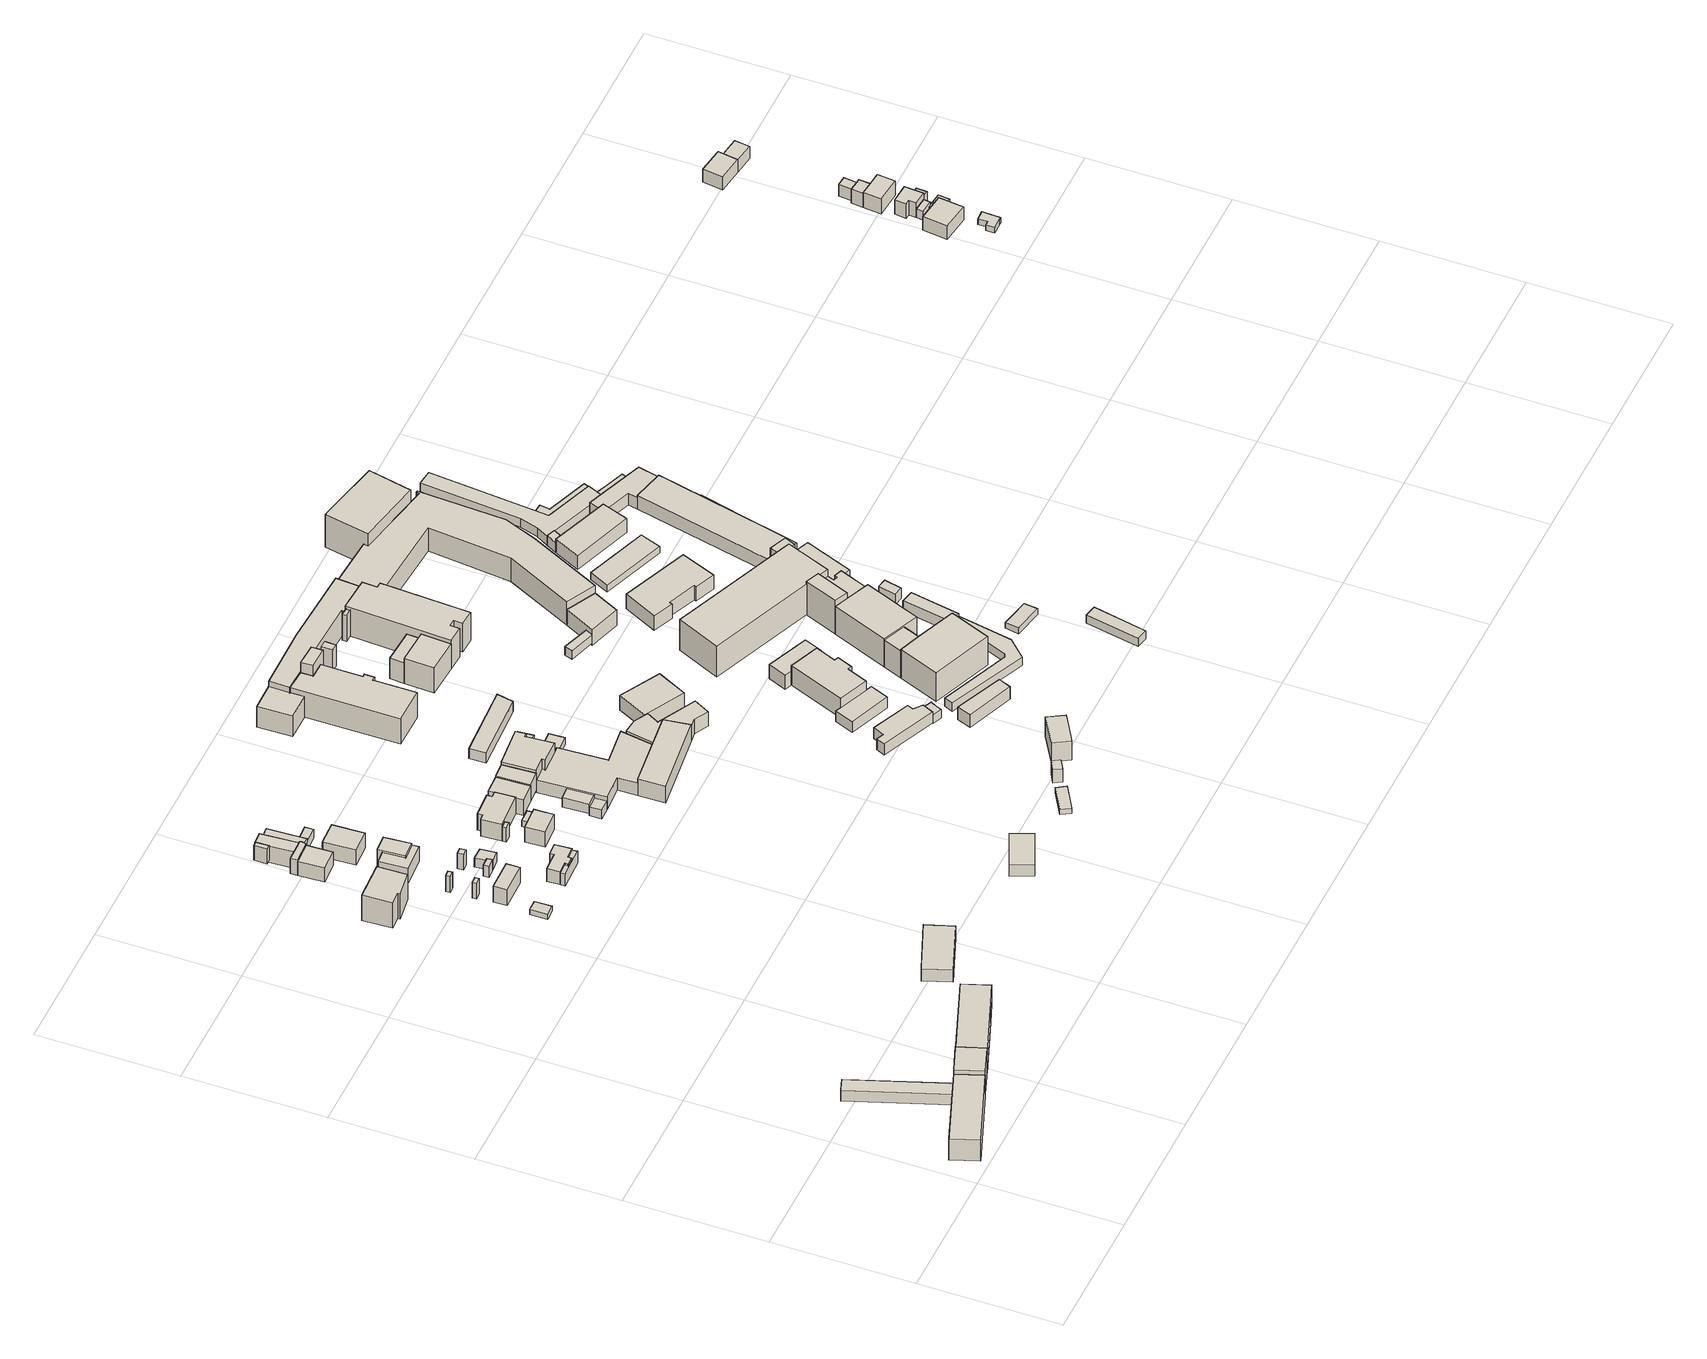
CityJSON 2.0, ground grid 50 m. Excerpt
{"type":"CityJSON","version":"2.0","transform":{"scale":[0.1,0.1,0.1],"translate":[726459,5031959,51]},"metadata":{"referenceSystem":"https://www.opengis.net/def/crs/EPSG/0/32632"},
"CityObjects":{
"building1":{"type":"Building","attributes":{"Building_category":"01","End Use":"Residential","Envelope":"1971-1980","Heating System":"Condensing Gas Boiler, Centralized, Low Temp Radiator","Cooling System":"A-A split"},"geometry":[{"type":"MultiSurface","lod":"1","boundaries":[[[0,1,2,3]],[[4,0,3,5]],[[6,4,5,7]],[[8,6,7,9]],[[1,8,9,2]],[[1,0,4,6,8]],[[2,9,7,5,3]],[[10,11,12,13]],[[14,10,13,15]],[[16,14,15,17]],[[11,16,17,12]],[[11,10,14,16]],[[12,17,15,13]],[[18,19,20,21]],[[22,18,21,23]],[[24,22,23,25]],[[26,24,25,27]],[[19,26,27,20]],[[19,18,22,24,26]],[[20,27,25,23,21]],[[28,29,30,31]],[[32,28,31,33]],[[34,32,33,35]],[[29,34,35,30]],[[29,28,32,34]],[[30,35,33,31]]]}]},
"building2":{"type":"Building","attributes":{"Building_category":"01","End Use":"Services","Envelope":"2000-2005","Heating System":"Condensing Gas Boiler, Centralized, Fan coil","Cooling System":"A-W chiller, Centralized, Fan coil"},"geometry":[{"type":"MultiSurface","lod":"1","boundaries":[[[36,37,38,39]],[[40,36,39,41]],[[42,40,41,43]],[[37,42,43,38]],[[37,36,40,42]],[[38,43,41,39]]]}]},
"building3":{"type":"Building","attributes":{"Building_category":"01","End Use":"Residential","Envelope":"1945-1960","Heating System":"Condensing Gas Boiler, Centralized, Low Temp Radiator","Cooling System":"A-A split"},"geometry":[{"type":"MultiSurface","lod":"1","boundaries":[[[44,45,46,47]],[[48,44,47,49]],[[50,48,49,51]],[[52,50,51,53]],[[54,52,53,55]],[[45,54,55,46]],[[45,44,48,50,52,54]],[[46,55,53,51,49,47]]]}]},
"building4":{"type":"Building","attributes":{"Building_category":"01","End Use":"Residential","Envelope":"1945-1960","Heating System":"Traditional Gas Boiler, Centralized, High Temp Radiator","Cooling System":"A-A split"},"geometry":[{"type":"MultiSurface","lod":"1","boundaries":[[[56,57,58,59]],[[60,56,59,61]],[[62,60,61,63]],[[57,62,63,58]],[[57,56,60,62]],[[58,63,61,59]]]}]},
"building5":{"type":"Building","attributes":{"Building_category":"01","End Use":"Residential","Envelope":"1971-1980","Heating System":"Traditional Gas Boiler, Centralized, High Temp Radiator","Cooling System":"A-A split"},"geometry":[{"type":"MultiSurface","lod":"1","boundaries":[[[64,65,66,67]],[[68,64,67,69]],[[70,68,69,71]],[[65,70,71,66]],[[65,64,68,70]],[[66,71,69,67]]]}]},
"building6":{"type":"Building","attributes":{"Building_category":"01","End Use":"Residential","Envelope":"1945-1960","Heating System":"Condensing Gas Boiler, Centralized, Low Temp Radiator","Cooling System":"A-A split"},"geometry":[{"type":"MultiSurface","lod":"1","boundaries":[[[72,73,74,75]],[[76,72,75,77]],[[78,76,77,79]],[[73,78,79,74]],[[73,72,76,78]],[[74,79,77,75]]]}]},
"building7":{"type":"Building","attributes":{"Building_category":"01","End Use":"Residential","Envelope":"1945-1960","Heating System":"Traditional Gas Boiler, Centralized, High Temp Radiator","Cooling System":"A-A split"},"geometry":[{"type":"MultiSurface","lod":"1","boundaries":[[[80,81,82,83]],[[84,80,83,85]],[[86,84,85,87]],[[81,86,87,82]],[[81,80,84,86]],[[82,87,85,83]],[[88,89,90,91]],[[92,88,91,93]],[[94,92,93,95]],[[89,94,95,90]],[[89,88,92,94]],[[90,95,93,91]],[[96,97,98,99]],[[100,96,99,101]],[[102,100,101,103]],[[97,102,103,98]],[[97,96,100,102]],[[98,103,101,99]],[[104,105,106,107]],[[108,104,107,109]],[[110,108,109,111]],[[105,110,111,106]],[[105,104,108,110]],[[106,111,109,107]]]}]},
"building8":{"type":"Building","attributes":{"Building_category":"01","End Use":"Residential","Envelope":"1971-1980","Heating System":"Condensing Gas Boiler, Centralized, Low Temp Radiator","Cooling System":"A-A split"},"geometry":[{"type":"MultiSurface","lod":"1","boundaries":[[[112,113,114,115]],[[116,112,115,117]],[[118,116,117,77]],[[119,118,77,75]],[[113,119,75,114]],[[113,112,116,118,119]],[[114,75,77,117,115]]]}]},
"building9":{"type":"Building","attributes":{"Building_category":"01","End Use":"Services","Envelope":"2000-2005","Heating System":"Condensing Gas Boiler, Centralized, Fan coil","Cooling System":"A-A split"},"geometry":[{"type":"MultiSurface","lod":"1","boundaries":[[[120,121,122,123]],[[124,120,123,125]],[[126,124,125,127]],[[121,126,127,122]],[[121,120,124,126]],[[122,127,125,123]],[[128,129,130,131]],[[132,128,131,133]],[[134,132,133,135]],[[136,134,135,137]],[[129,136,137,130]],[[129,128,132,134,136]],[[130,137,135,133,131]]]}]},
"building10":{"type":"Building","attributes":{"Building_category":"01","End Use":"Residential","Envelope":"1945-1960","Heating System":"Traditional Gas Boiler, Centralized, High Temp Radiator","Cooling System":"A-W chiller, Centralized, Fan coil"},"geometry":[{"type":"MultiSurface","lod":"1","boundaries":[[[138,139,140,141]],[[142,138,141,143]],[[144,142,143,145]],[[139,144,145,140]],[[139,138,142,144]],[[140,145,143,141]],[[146,147,140,145]],[[148,146,145,149]],[[150,148,149,151]],[[152,150,151,153]],[[154,152,153,155]],[[147,154,155,140]],[[147,146,148,150,152,154]],[[140,155,153,151,149,145]]]}]},
"building11":{"type":"Building","attributes":{"Building_category":"01","End Use":"Residential","Envelope":"1971-1980","Heating System":"Traditional Gas Boiler, Centralized, High Temp Radiator","Cooling System":"A-A split"},"geometry":[{"type":"MultiSurface","lod":"1","boundaries":[[[156,157,158,159]],[[160,156,159,161]],[[162,160,161,163]],[[164,162,163,165]],[[166,164,165,167]],[[168,166,167,169]],[[170,168,169,171]],[[172,170,171,173]],[[174,172,173,175]],[[157,174,175,158]],[[157,156,160,162,164,166,168,170,172,174]],[[158,175,173,171,169,167,165,163,161,159]],[[176,177,178,158]],[[179,176,158,175]],[[180,179,175,173]],[[181,180,173,171]],[[182,181,171,169]],[[183,182,169,167]],[[184,183,167,185]],[[177,184,185,178]],[[177,176,179,180,181,182,183,184]],[[178,185,167,169,171,173,175,158]]]}]},
"building12":{"type":"Building","attributes":{"Building_category":"01","End Use":"Residential","Envelope":"1945-1960","Heating System":"Traditional Gas Boiler, Centralized, High Temp Radiator","Cooling System":"A-A split"},"geometry":[{"type":"MultiSurface","lod":"1","boundaries":[[[186,187,188,189]],[[190,186,189,191]],[[192,190,191,193]],[[187,192,193,188]],[[187,186,190,192]],[[188,193,191,189]]]}]},
"building13":{"type":"Building","attributes":{"Building_category":"01","End Use":"Residential","Envelope":"1971-1980","Heating System":"Condensing Gas Boiler, Centralized, Low Temp Radiator","Cooling System":"A-A split"},"geometry":[{"type":"MultiSurface","lod":"1","boundaries":[[[194,195,98,196]],[[197,194,196,198]],[[199,197,198,200]],[[195,199,200,98]],[[195,194,197,199]],[[98,200,198,196]]]}]},
"building14":{"type":"Building","attributes":{"Building_category":"01","End Use":"Residential","Envelope":"1971-1980","Heating System":"Condensing Gas Boiler, Centralized, Low Temp Radiator","Cooling System":"A-A split"},"geometry":[{"type":"MultiSurface","lod":"1","boundaries":[[[201,202,203,204]],[[205,201,204,206]],[[207,205,206,208]],[[202,207,208,203]],[[202,201,205,207]],[[203,208,206,204]],[[209,210,206,211]],[[212,209,211,130]],[[213,212,130,214]],[[215,213,214,208]],[[210,215,208,206]],[[210,209,212,213,215]],[[206,208,214,130,211]]]}]},
"building15":{"type":"Building","attributes":{"Building_category":"01","End Use":"Residential","Envelope":"1971-1980","Heating System":"Traditional Gas Boiler, Centralized, High Temp Radiator","Cooling System":"A-A split"},"geometry":[{"type":"MultiSurface","lod":"1","boundaries":[[[216,217,218,219]],[[220,216,219,221]],[[222,220,221,223]],[[224,222,223,225]],[[217,224,225,218]],[[217,216,220,222,224]],[[218,225,223,221,219]],[[226,227,228,229]],[[230,226,229,218]],[[231,230,218,232]],[[227,231,232,228]],[[227,226,230,231]],[[228,232,218,229]],[[233,234,228,232]],[[235,233,232,236]],[[237,235,236,238]],[[239,237,238,240]],[[234,239,240,228]],[[234,233,235,237,239]],[[228,240,238,236,232]]]}]},
"building16":{"type":"Building","attributes":{"Building_category":"01","End Use":"Residential","Envelope":"1971-1980","Heating System":"Condensing Gas Boiler, Centralized, Low Temp Radiator","Cooling System":"A-W chiller, Centralized, Fan coil"},"geometry":[{"type":"MultiSurface","lod":"1","boundaries":[[[241,242,243,244]],[[245,241,244,246]],[[247,245,246,248]],[[242,247,248,243]],[[242,241,245,247]],[[243,248,246,244]],[[249,250,251,252]],[[253,249,252,254]],[[255,253,254,256]],[[257,255,256,258]],[[259,257,258,260]],[[261,259,260,243]],[[262,261,243,263]],[[250,262,263,251]],[[250,249,253,255,257,259,261,262]],[[251,263,243,260,258,256,254,252]]]}]},
"building17":{"type":"Building","attributes":{"Building_category":"01","End Use":"Residential","Envelope":"1971-1980","Heating System":"Condensing Gas Boiler, Centralized, Low Temp Radiator","Cooling System":"A-A split"},"geometry":[{"type":"MultiSurface","lod":"1","boundaries":[[[264,265,266,267]],[[268,264,267,269]],[[270,268,269,271]],[[265,270,271,266]],[[265,264,268,270]],[[266,271,269,267]]]}]},
"building18":{"type":"Building","attributes":{"Building_category":"01","End Use":"Residential","Envelope":"2000-2005","Heating System":"Condensing Gas Boiler, Centralized, Low Temp Radiator","Cooling System":"A-A split"},"geometry":[{"type":"MultiSurface","lod":"1","boundaries":[[[272,273,274,275]],[[276,272,275,277]],[[278,276,277,279]],[[273,278,279,274]],[[273,272,276,278]],[[274,279,277,275]]]}]},
"building19":{"type":"Building","attributes":{"Building_category":"01","End Use":"Residential","Envelope":"1981-1990","Heating System":"Traditional Gas Boiler, Centralized, High Temp Radiator","Cooling System":"A-A split"},"geometry":[{"type":"MultiSurface","lod":"1","boundaries":[[[280,281,282,283]],[[284,280,283,285]],[[286,284,285,287]],[[288,286,287,289]],[[290,288,289,291]],[[281,290,291,282]],[[281,280,284,286,288,290]],[[282,291,289,287,285,283]],[[292,293,294,295]],[[296,292,295,275]],[[297,296,275,274]],[[293,297,274,294]],[[293,292,296,297]],[[294,274,275,295]]]}]},
"building20":{"type":"Building","attributes":{"Building_category":"01","End Use":"Residential","Envelope":"1981-1990","Heating System":"Condensing Gas Boiler, Centralized, Low Temp Radiator","Cooling System":"A-W chiller, Centralized, Fan coil"},"geometry":[{"type":"MultiSurface","lod":"1","boundaries":[[[298,299,282,291]],[[300,298,291,289]],[[301,300,289,287]],[[302,301,287,295]],[[303,302,295,294]],[[304,303,294,305]],[[306,304,305,307]],[[308,306,307,309]],[[299,308,309,282]],[[299,298,300,301,302,303,304,306,308]],[[282,309,307,305,294,295,287,289,291]]]}]},
"building21":{"type":"Building","attributes":{"Building_category":"01","End Use":"Residential","Envelope":"1981-1990","Heating System":"Oil Boiler, Centralized, High Temp Radiator","Cooling System":"A-A split"},"geometry":[{"type":"MultiSurface","lod":"1","boundaries":[[[310,311,312,313]],[[314,310,313,315]],[[316,314,315,317]],[[318,316,317,319]],[[320,318,319,321]],[[322,320,321,323]],[[324,322,323,325]],[[326,324,325,327]],[[328,326,327,329]],[[330,328,329,331]],[[311,330,331,312]],[[311,310,314,316,318,320,322,324,326,328,330]],[[312,331,329,327,325,323,321,319,317,315,313]],[[332,333,334,335]],[[336,332,335,337]],[[338,336,337,339]],[[333,338,339,334]],[[333,332,336,338]],[[334,339,337,335]],[[340,341,319,342]],[[343,340,342,344]],[[345,343,344,346]],[[341,345,346,319]],[[341,340,343,345]],[[319,346,344,342]]]}]},
"building22":{"type":"Building","attributes":{"Building_category":"01","End Use":"Residential","Envelope":"1971-1980","Heating System":"Oil Boiler, Centralized, High Temp Radiator","Cooling System":"A-A split"},"geometry":[{"type":"MultiSurface","lod":"1","boundaries":[[[347,348,349,350]],[[351,347,350,352]],[[353,351,352,354]],[[348,353,354,349]],[[348,347,351,353]],[[349,354,352,350]]]}]},
"building23":{"type":"Building","attributes":{"Building_category":"01","End Use":"Residential","Envelope":"1945-1960","Heating System":"Traditional Gas Boiler, Centralized, High Temp Radiator","Cooling System":"A-A split"},"geometry":[{"type":"MultiSurface","lod":"1","boundaries":[[[355,356,357,358]],[[359,355,358,360]],[[361,359,360,362]],[[356,361,362,357]],[[356,355,359,361]],[[357,362,360,358]]]}]},
"building24":{"type":"Building","attributes":{"Building_category":"01","End Use":"Residential","Envelope":"1971-1980","Heating System":"Traditional Gas Boiler, Centralized, High Temp Radiator","Cooling System":"A-A split"},"geometry":[{"type":"MultiSurface","lod":"1","boundaries":[[[363,364,365,366]],[[367,363,366,368]],[[369,367,368,370]],[[364,369,370,365]],[[364,363,367,369]],[[365,370,368,366]]]}]},
"building25":{"type":"Building","attributes":{"Building_category":"01","End Use":"Residential","Envelope":"1945-1960","Heating System":"Traditional Gas Boiler, Centralized, High Temp Radiator","Cooling System":"A-A split"},"geometry":[{"type":"MultiSurface","lod":"1","boundaries":[[[371,372,373,374]],[[375,371,374,376]],[[377,375,376,378]],[[372,377,378,373]],[[372,371,375,377]],[[373,378,376,374]],[[379,380,381,382]],[[383,379,382,323]],[[384,383,323,385]],[[380,384,385,381]],[[380,379,383,384]],[[381,385,323,382]],[[386,387,376,388]],[[389,386,388,390]],[[391,389,390,325]],[[392,391,325,382]],[[393,392,382,381]],[[394,393,381,395]],[[396,394,395,397]],[[398,396,397,399]],[[400,398,399,401]],[[402,400,401,403]],[[387,402,403,376]],[[387,386,389,391,392,393,394,396,398,400,402]],[[376,403,401,399,397,395,381,382,325,390,388]]]}]},
"building26":{"type":"Building","attributes":{"Building_category":"01","End Use":"Residential","Envelope":"1971-1980","Heating System":"A-W Heat Pump, Single, Fan coil","Cooling System":"A-A split"},"geometry":[{"type":"MultiSurface","lod":"1","boundaries":[[[404,405,406,407]],[[408,404,407,409]],[[410,408,409,411]],[[412,410,411,413]],[[405,412,413,406]],[[405,404,408,410,412]],[[406,413,411,409,407]],[[414,415,416,417]],[[418,414,417,419]],[[420,418,419,421]],[[415,420,421,416]],[[415,414,418,420]],[[416,421,419,417]]]}]},
"building27":{"type":"Building","attributes":{"Building_category":"01","End Use":"Residential","Envelope":"1971-1980","Heating System":"Condensing Gas Boiler, Centralized, Low Temp Radiator","Cooling System":"A-A split"},"geometry":[{"type":"MultiSurface","lod":"1","boundaries":[[[422,423,424,425]],[[426,422,425,427]],[[428,426,427,429]],[[430,428,429,431]],[[432,430,431,433]],[[434,432,433,435]],[[436,434,435,437]],[[423,436,437,424]],[[423,422,426,428,430,432,434,436]],[[424,437,435,433,431,429,427,425]],[[438,439,440,441]],[[442,438,441,424]],[[443,442,424,444]],[[445,443,444,446]],[[439,445,446,440]],[[439,438,442,443,445]],[[440,446,444,424,441]]]}]},
"building28":{"type":"Building","attributes":{"Building_category":"01","End Use":"Residential","Envelope":"1971-1980","Heating System":"Traditional Gas Boiler, Centralized, High Temp Radiator","Cooling System":"A-A split"},"geometry":[{"type":"MultiSurface","lod":"1","boundaries":[[[447,448,449,450]],[[451,447,450,452]],[[453,451,452,454]],[[448,453,454,449]],[[448,447,451,453]],[[449,454,452,450]]]}]},
"building29":{"type":"Building","attributes":{"Building_category":"01","End Use":"Residential","Envelope":"1971-1980","Heating System":"A-W Heat Pump, Single, Fan coil","Cooling System":"A-A split"},"geometry":[{"type":"MultiSurface","lod":"1","boundaries":[[[455,456,457,458]],[[459,455,458,460]],[[461,459,460,462]],[[463,461,462,464]],[[465,463,464,466]],[[467,465,466,468]],[[469,467,468,470]],[[456,469,470,457]],[[456,455,459,461,463,465,467,469]],[[457,470,468,466,464,462,460,458]],[[471,472,460,473]],[[474,471,473,475]],[[476,474,475,477]],[[478,476,477,479]],[[472,478,479,460]],[[472,471,474,476,478]],[[460,479,477,475,473]],[[480,481,482,483]],[[484,480,483,485]],[[486,484,485,487]],[[488,486,487,489]],[[481,488,489,482]],[[481,480,484,486,488]],[[482,489,487,485,483]]]}]},
"building30":{"type":"Building","attributes":{"Building_category":"0501","End Use":"Residential","Envelope":"1981-1990","Heating System":"Oil Boiler, Centralized, High Temp Radiator","Cooling System":"A-A split"},"geometry":[{"type":"MultiSurface","lod":"1","boundaries":[[[490,491,492,493]],[[494,490,493,495]],[[496,494,495,497]],[[498,496,497,499]],[[491,498,499,492]],[[491,490,494,496,498]],[[492,499,497,495,493]],[[500,501,502,503]],[[504,500,503,505]],[[506,504,505,507]],[[501,506,507,502]],[[501,500,504,506]],[[502,507,505,503]],[[508,509,510,511]],[[512,508,511,513]],[[514,512,513,515]],[[509,514,515,510]],[[509,508,512,514]],[[510,515,513,511]],[[516,517,507,505]],[[518,516,505,519]],[[520,518,519,521]],[[517,520,521,507]],[[517,516,518,520]],[[507,521,519,505]],[[522,523,524,525]],[[526,522,525,527]],[[528,526,527,529]],[[523,528,529,524]],[[523,522,526,528]],[[524,529,527,525]],[[530,531,532,533]],[[534,530,533,535]],[[536,534,535,537]],[[538,536,537,539]],[[540,538,539,541]],[[542,540,541,543]],[[531,542,543,532]],[[531,530,534,536,538,540,542]],[[532,543,541,539,537,535,533]],[[544,545,537,535]],[[546,544,535,547]],[[548,546,547,549]],[[550,548,549,551]],[[545,550,551,537]],[[545,544,546,548,550]],[[537,551,549,547,535]],[[552,553,554,555]],[[556,552,555,557]],[[558,556,557,559]],[[560,558,559,561]],[[562,560,561,563]],[[564,562,563,565]],[[566,564,565,567]],[[568,566,567,569]],[[570,568,569,511]],[[571,570,511,510]],[[572,571,510,573]],[[574,572,573,575]],[[576,574,575,577]],[[578,576,577,579]],[[580,578,579,581]],[[582,580,581,583]],[[584,582,583,585]],[[553,584,585,554]],[[553,552,556,558,560,562,564,566,568,570,571,572,574,576,578,580,582,584]],[[554,585,583,581,579,577,575,573,510,511,569,567,565,563,561,559,557,555]],[[586,587,588,537]],[[589,586,537,590]],[[591,589,590,592]],[[593,591,592,594]],[[595,593,594,596]],[[597,595,596,598]],[[599,597,598,600]],[[601,599,600,602]],[[603,601,602,604]],[[587,603,604,588]],[[587,586,589,591,593,595,597,599,601,603]],[[588,604,602,600,598,596,594,592,590,537]],[[605,606,607,588]],[[608,605,588,604]],[[609,608,604,610]],[[606,609,610,607]],[[606,605,608,609]],[[607,610,604,588]],[[611,612,613,614]],[[615,611,614,616]],[[617,615,616,618]],[[612,617,618,613]],[[612,611,615,617]],[[613,618,616,614]],[[619,620,543,621]],[[622,619,621,521]],[[623,622,521,624]],[[625,623,624,626]],[[627,625,626,628]],[[629,627,628,630]],[[631,629,630,632]],[[633,631,632,634]],[[635,633,634,636]],[[637,635,636,638]],[[620,637,638,543]],[[620,619,622,623,625,627,629,631,633,635,637]],[[543,638,636,634,632,630,628,626,624,521,621]],[[639,640,541,641]],[[642,639,641,643]],[[644,642,643,645]],[[646,644,645,647]],[[640,646,647,541]],[[640,639,642,644,646]],[[541,647,645,643,641]]]}]},
"building31":{"type":"Building","attributes":{"Building_category":"01","End Use":"Residential","Envelope":"1971-1980","Heating System":"Condensing Gas Boiler, Centralized, Low Temp Radiator","Cooling System":"A-A split"},"geometry":[{"type":"MultiSurface","lod":"1","boundaries":[[[648,649,650,651]],[[652,648,651,653]],[[654,652,653,655]],[[656,654,655,657]],[[658,656,657,659]],[[660,658,659,661]],[[662,660,661,663]],[[649,662,663,650]],[[649,648,652,654,656,658,660,662]],[[650,663,661,659,657,655,653,651]],[[664,665,666,667]],[[668,664,667,669]],[[670,668,669,650]],[[671,670,650,672]],[[665,671,672,666]],[[665,664,668,670,671]],[[666,672,650,669,667]]]}]},
"building32":{"type":"Building","attributes":{"Building_category":"01","End Use":"Residential","Envelope":"1971-1980","Heating System":"A-W Heat Pump, Single, Fan coil","Cooling System":"A-A split"},"geometry":[{"type":"MultiSurface","lod":"1","boundaries":[[[673,674,675,676]],[[677,673,676,678]],[[679,677,678,680]],[[674,679,680,675]],[[674,673,677,679]],[[675,680,678,676]]]}]},
"building33":{"type":"Building","attributes":{"Building_category":"01","End Use":"Residential","Envelope":"1971-1980","Heating System":"Condensing Gas Boiler, Centralized, Low Temp Radiator","Cooling System":"A-A split"},"geometry":[{"type":"MultiSurface","lod":"1","boundaries":[[[681,682,683,684]],[[685,681,684,686]],[[687,685,686,688]],[[689,687,688,690]],[[691,689,690,692]],[[693,691,692,694]],[[695,693,694,696]],[[682,695,696,683]],[[682,681,685,687,689,691,693,695]],[[683,696,694,692,690,688,686,684]]]}]},
"building34":{"type":"Building","attributes":{"Building_category":"01","End Use":"Services","Envelope":"2005-2010","Heating System":"Condensing Gas Boiler, Centralized, Fan coil","Cooling System":"A-W chiller, Centralized, Fan coil"},"geometry":[{"type":"MultiSurface","lod":"1","boundaries":[[[697,698,699,700]],[[701,697,700,702]],[[703,701,702,704]],[[698,703,704,699]],[[698,697,701,703]],[[699,704,702,700]]]}]},
"building35":{"type":"Building","attributes":{"Building_category":"01","End Use":"Residential","Envelope":"2000-2005","Heating System":"Condensing Gas Boiler, Centralized, Low Temp Radiator","Cooling System":"A-A split"},"geometry":[{"type":"MultiSurface","lod":"1","boundaries":[[[705,706,707,708]],[[709,705,708,710]],[[711,709,710,712]],[[706,711,712,707]],[[706,705,709,711]],[[707,712,710,708]]]}]},
"building36":{"type":"Building","attributes":{"Building_category":"0801","End Use":"Residential","Envelope":"1971-1980","Heating System":"Condensing Gas Boiler, Centralized, Low Temp Radiator","Cooling System":"A-A split"},"geometry":[{"type":"MultiSurface","lod":"1","boundaries":[[[713,714,715,716]],[[717,713,716,718]],[[719,717,718,720]],[[714,719,720,715]],[[714,713,717,719]],[[715,720,718,716]],[[721,722,723,724]],[[725,721,724,726]],[[727,725,726,728]],[[729,727,728,730]],[[731,729,730,732]],[[733,731,732,734]],[[735,733,734,736]],[[737,735,736,738]],[[722,737,738,723]],[[722,721,725,727,729,731,733,735,737]],[[723,738,736,734,732,730,728,726,724]],[[739,740,736,734]],[[741,739,734,742]],[[743,741,742,744]],[[745,743,744,746]],[[740,745,746,736]],[[740,739,741,743,745]],[[736,746,744,742,734]],[[747,748,720,718]],[[749,747,718,750]],[[751,749,750,752]],[[753,751,752,728]],[[748,753,728,720]],[[748,747,749,751,753]],[[720,728,752,750,718]],[[754,755,756,757]],[[758,754,757,759]],[[760,758,759,761]],[[762,760,761,763]],[[755,762,763,756]],[[755,754,758,760,762]],[[756,763,761,759,757]],[[764,765,766,742]],[[767,764,742,756]],[[768,767,756,769]],[[765,768,769,766]],[[765,764,767,768]],[[766,769,756,742]],[[770,771,769,763]],[[772,770,763,773]],[[774,772,773,775]],[[776,774,775,777]],[[778,776,777,779]],[[780,778,779,781]],[[771,780,781,769]],[[771,770,772,774,776,778,780]],[[769,781,779,777,775,773,763]],[[782,783,761,784]],[[785,782,784,786]],[[787,785,786,788]],[[789,787,788,790]],[[791,789,790,777]],[[792,791,777,775]],[[793,792,775,773]],[[783,793,773,761]],[[783,782,785,787,789,791,792,793]],[[761,773,775,777,790,788,786,784]],[[794,795,796,797]],[[798,794,797,799]],[[800,798,799,746]],[[795,800,746,796]],[[795,794,798,800]],[[796,746,799,797]],[[801,802,786,803]],[[804,801,803,805]],[[806,804,805,807]],[[808,806,807,788]],[[802,808,788,786]],[[802,801,804,806,808]],[[786,788,807,805,803]],[[809,810,811,812]],[[813,809,812,814]],[[815,813,814,816]],[[817,815,816,818]],[[810,817,818,811]],[[810,809,813,815,817]],[[811,818,816,814,812]],[[819,820,821,822]],[[823,819,822,824]],[[825,823,824,826]],[[827,825,826,716]],[[828,827,716,723]],[[829,828,723,830]],[[831,829,830,832]],[[820,831,832,821]],[[820,819,823,825,827,828,829,831]],[[821,832,830,723,716,826,824,822]],[[833,834,784,835]],[[836,833,835,803]],[[837,836,803,786]],[[834,837,786,784]],[[834,833,836,837]],[[784,786,803,835]],[[838,839,840,805]],[[841,838,805,812]],[[842,841,812,811]],[[839,842,811,840]],[[839,838,841,842]],[[840,811,812,805]]]}]},
"building37":{"type":"Building","attributes":{"Building_category":"0801","End Use":"Residential","Envelope":"1981-1990","Heating System":"A-W Heat Pump, Single, Fan coil","Cooling System":"A-A split"},"geometry":[{"type":"MultiSurface","lod":"1","boundaries":[[[843,844,845,846]],[[847,843,846,848]],[[849,847,848,850]],[[844,849,850,845]],[[844,843,847,849]],[[845,850,848,846]]]}]},
"building38":{"type":"Building","attributes":{"Building_category":"0801","End Use":"Residential","Envelope":"2000-2005","Heating System":"Condensing Gas Boiler, Centralized, Low Temp Radiator","Cooling System":"A-A split"},"geometry":[{"type":"MultiSurface","lod":"1","boundaries":[[[851,852,853,854]],[[855,851,854,832]],[[856,855,832,830]],[[857,856,830,858]],[[859,857,858,860]],[[861,859,860,862]],[[852,861,862,853]],[[852,851,855,856,857,859,861]],[[853,862,860,858,830,832,854]]]}]},
"building39":{"type":"Building","attributes":{"Building_category":"100204","End Use":"Residential","Envelope":"2000-2005","Heating System":"Condensing Gas Boiler, Centralized, Low Temp Radiator","Cooling System":"A-A split"},"geometry":[{"type":"MultiSurface","lod":"1","boundaries":[[[863,864,865,866]],[[867,863,866,723]],[[868,867,723,869]],[[870,868,869,871]],[[864,870,871,865]],[[864,863,867,868,870]],[[865,871,869,723,866]]]}]},
"building40":{"type":"Building","attributes":{"Building_category":"01","End Use":"Residential","Envelope":"1945-1960","Heating System":"Condensing Gas Boiler, Centralized, Low Temp Radiator","Cooling System":"A-A split"},"geometry":[{"type":"MultiSurface","lod":"1","boundaries":[[[872,873,874,875]],[[876,872,875,877]],[[878,876,877,879]],[[880,878,879,881]],[[882,880,881,883]],[[884,882,883,885]],[[873,884,885,874]],[[873,872,876,878,880,882,884]],[[874,885,883,881,879,877,875]]]}]},
"building41":{"type":"Building","attributes":{"Building_category":"01","End Use":"Residential","Envelope":"2000-2005","Heating System":"Condensing Gas Boiler, Centralized, Low Temp Radiator","Cooling System":"A-A split"},"geometry":[{"type":"MultiSurface","lod":"1","boundaries":[[[886,887,888,889]],[[890,886,889,891]],[[892,890,891,893]],[[887,892,893,888]],[[887,886,890,892]],[[888,893,891,889]],[[894,895,896,897]],[[898,894,897,899]],[[900,898,899,901]],[[895,900,901,896]],[[895,894,898,900]],[[896,901,899,897]],[[902,903,904,905]],[[906,902,905,907]],[[908,906,907,909]],[[910,908,909,897]],[[903,910,897,904]],[[903,902,906,908,910]],[[904,897,909,907,905]],[[911,912,907,913]],[[914,911,913,915]],[[916,914,915,917]],[[918,916,917,919]],[[912,918,919,907]],[[912,911,914,916,918]],[[907,919,917,915,913]]]}]},
"building42":{"type":"Building","attributes":{"Building_category":"01","End Use":"Residential","Envelope":"1971-1980","Heating System":"Condensing Gas Boiler, Centralized, Low Temp Radiator","Cooling System":"A-A split"},"geometry":[{"type":"MultiSurface","lod":"1","boundaries":[[[920,921,922,923]],[[924,920,923,925]],[[926,924,925,927]],[[928,926,927,929]],[[930,928,929,889]],[[931,930,889,932]],[[921,931,932,922]],[[921,920,924,926,928,930,931]],[[922,932,889,929,927,925,923]],[[933,934,935,936]],[[937,933,936,938]],[[939,937,938,940]],[[934,939,940,935]],[[934,933,937,939]],[[935,940,938,936]],[[941,942,935,940]],[[943,941,940,944]],[[945,943,944,946]],[[942,945,946,935]],[[942,941,943,945]],[[935,946,944,940]]]}]},
"building43":{"type":"Building","attributes":{"Building_category":"01","End Use":"Residential","Envelope":"1971-1980","Heating System":"Condensing Gas Boiler, Centralized, Low Temp Radiator","Cooling System":"A-A split"},"geometry":[{"type":"MultiSurface","lod":"1","boundaries":[[[947,948,949,950]],[[951,947,950,952]],[[953,951,952,954]],[[955,953,954,956]],[[948,955,956,949]],[[948,947,951,953,955]],[[949,956,954,952,950]],[[957,958,959,960]],[[947,957,960,961]],[[948,947,961,962]],[[958,948,962,959]],[[958,957,947,948]],[[959,962,961,960]],[[963,964,965,966]],[[967,963,966,949]],[[968,967,949,956]],[[964,968,956,965]],[[964,963,967,968]],[[965,956,949,966]],[[969,970,954,952]],[[971,969,952,972]],[[973,971,972,974]],[[975,973,974,976]],[[970,975,976,954]],[[970,969,971,973,975]],[[954,976,974,972,952]]]}]},
"building44":{"type":"Building","attributes":{"Building_category":"01","End Use":"Residential","Envelope":"1945-1960","Heating System":"Traditional Gas Boiler, Centralized, High Temp Radiator","Cooling System":"A-A split"},"geometry":[{"type":"MultiSurface","lod":"1","boundaries":[[[977,978,979,980]],[[981,977,980,982]],[[983,981,982,984]],[[985,983,984,986]],[[978,985,986,979]],[[978,977,981,983,985]],[[979,986,984,982,980]]]}]},
"building45":{"type":"Building","attributes":{"Building_category":"01","End Use":"Residential","Envelope":"1971-1980","Heating System":"Traditional Gas Boiler, Centralized, High Temp Radiator","Cooling System":"A-A split"},"geometry":[{"type":"MultiSurface","lod":"1","boundaries":[[[987,988,989,990]],[[991,987,990,992]],[[993,991,992,984]],[[988,993,984,989]],[[988,987,991,993]],[[989,984,992,990]]]}]}
},
"vertices":[
[179,535,104],[197,485,104],[197,485,60],[179,535,60],[129,518,104],[129,518,60],[248,185,104],[248,185,60],[297,203,104],[297,203,60],[289,200,151],[323,106,151],[323,106,60],[289,200,60],[7,99,151],[7,99,60],[41,5,151],[41,5,60],[720,249,146],[643,221,146],[643,221,60],[720,249,60],[687,343,146],[687,343,60],[390,236,146],[390,236,60],[423,142,146],[423,142,60],[390,236,169],[423,142,169],[423,142,70],[390,236,70],[289,200,169],[289,200,70],[323,106,169],[323,106,70],
[929,569,111],[963,473,111],[963,473,60],[929,569,60],[738,497,111],[738,497,60],[772,402,111],[772,402,60],
[464,2233,168],[467,2129,168],[467,2129,60],[464,2233,60],[323,2226,168],[323,2226,60],[328,2122,168],[328,2122,60],[374,2125,168],[374,2125,60],[374,2117,168],[374,2117,60],
[600,1754,72],[601,1694,72],[601,1694,50],[600,1754,50],[560,1754,72],[560,1754,50],[561,1692,72],[561,1692,50],
[673,1833,127],[562,1830,127],[562,1830,60],[673,1833,60],[672,1880,127],[672,1880,60],[560,1878,127],[560,1878,60],
[508,2492,129],[512,2401,129],[512,2401,70],[508,2492,70],[428,2488,129],[428,2488,70],[433,2397,129],[433,2397,70],
[683,2042,125],[685,2021,125],[685,2021,60],[683,2042,60],[660,2041,125],[660,2041,60],[661,2020,125],[661,2020,60],[569,2035,129],[570,2020,129],[570,2020,60],[569,2035,60],[547,2034,129],[547,2034,60],[548,2018,129],[548,2018,60],[691,1953,107],[693,1935,107],[693,1935,60],[691,1953,60],[659,1952,107],[659,1952,60],[660,1933,107],[660,1933,60],[578,1933,125],[553,1931,125],[553,1931,60],[578,1933,60],[578,1947,125],[578,1947,60],[552,1946,125],[552,1946,60],
[511,2514,135],[512,2508,135],[512,2508,70],[511,2514,70],[427,2512,135],[427,2512,70],[428,2488,135],[508,2492,135],
[456,2642,133],[458,2597,133],[458,2597,70],[456,2642,70],[440,2641,133],[440,2641,70],[440,2596,133],[440,2596,70],[502,2648,129],[502,2641,129],[502,2641,60],[502,2648,60],[456,2645,129],[456,2645,60],[464,2513,129],[464,2513,60],[511,2514,129],[511,2514,60],
[635,2282,129],[643,2188,129],[643,2188,60],[635,2282,60],[575,2278,129],[575,2278,60],[581,2183,129],[581,2183,60],[581,2183,123],[643,2188,123],[577,2261,123],[577,2261,60],[532,2257,123],[532,2257,60],[538,2157,123],[538,2157,60],[644,2163,123],[644,2163,60],
[824,1779,115],[827,1720,115],[827,1720,60],[824,1779,60],[780,1777,115],[780,1777,60],[781,1762,115],[781,1762,60],[712,1758,115],[712,1758,60],[714,1714,115],[714,1714,60],[756,1716,115],[756,1716,60],[756,1703,115],[756,1703,60],[787,1705,115],[787,1705,60],[787,1718,115],[787,1718,60],[827,1720,110],[828,1701,110],[828,1701,60],[787,1718,110],[787,1705,110],[756,1703,110],[756,1716,110],[714,1714,110],[715,1697,110],[715,1697,60],
[625,2340,135],[542,2335,135],[542,2335,70],[625,2340,70],[620,2452,135],[620,2452,70],[536,2448,135],[536,2448,70],
[737,1939,98],[693,1935,98],[737,1939,60],[732,1994,98],[732,1994,60],[687,1994,98],[687,1994,60],
[616,2541,97],[617,2511,97],[617,2511,60],[616,2541,60],[555,2538,97],[555,2538,60],[556,2508,97],[556,2508,60],[550,2645,110],[555,2538,110],[550,2645,60],[502,2641,110],[512,2508,110],[512,2508,60],[556,2508,110],
[964,1897,87],[951,1897,87],[951,1897,60],[964,1897,60],[963,1929,87],[963,1929,60],[915,1928,87],[915,1928,60],[916,1895,87],[916,1895,60],[953,1868,108],[940,1867,108],[940,1867,60],[953,1868,60],[951,1897,108],[939,1897,108],[939,1897,60],[939,1897,125],[940,1867,125],[852,1892,125],[852,1892,60],[856,1823,125],[856,1823,60],[942,1828,125],[942,1828,60],
[831,1945,120],[830,1959,120],[830,1959,60],[831,1945,60],[857,1946,120],[857,1946,60],[856,1961,120],[856,1961,60],[938,2038,131],[960,2039,131],[960,2039,60],[938,2038,60],[937,2055,131],[937,2055,60],[847,2050,131],[847,2050,60],[848,2032,131],[848,2032,60],[826,2031,131],[826,2031,60],[830,1959,131],[963,1968,131],[963,1968,60],
[1426,483,107],[1457,408,107],[1457,408,60],[1426,483,60],[1291,427,107],[1291,427,60],[1322,352,107],[1322,352,60],
[1028,2063,128],[1032,1946,128],[1032,1946,60],[1028,2063,60],[959,2060,128],[959,2060,60],[964,1941,128],[964,1941,60],
[1263,2030,117],[1222,2027,117],[1222,2027,60],[1263,2030,60],[1259,2084,117],[1259,2084,60],[1230,2081,117],[1230,2081,60],[1234,2045,117],[1234,2045,60],[1220,2044,117],[1220,2044,60],[1083,2067,132],[1089,1950,132],[1089,1950,60],[1083,2067,60],[1028,2063,132],[1032,1946,132],
[1220,2044,144],[1222,2027,144],[1234,2045,144],[1230,2081,144],[1083,2067,144],[1089,1950,144],[1144,1954,144],[1144,1954,60],[1144,1942,144],[1144,1942,60],[1228,1946,144],[1228,1946,60],
[1144,1942,103],[1228,1946,103],[1228,1946,50],[1144,1942,50],[1144,1954,103],[1144,1954,50],[1089,1950,103],[1089,1950,50],[1101,1715,103],[1101,1715,50],[1195,1720,103],[1195,1720,50],[1197,1651,103],[1197,1651,50],[1379,1672,103],[1379,1672,50],[1398,1792,103],[1398,1792,50],[1261,1776,103],[1261,1776,50],[1252,1948,103],[1252,1948,50],[1094,1849,99],[1099,1757,99],[1099,1757,60],[1094,1849,60],[1048,1846,99],[1048,1846,60],[1053,1755,99],[1053,1755,60],[1099,1757,87],[1101,1715,87],[1099,1757,50],[1053,1755,87],[1053,1755,50],[1055,1713,87],[1055,1713,50],
[1763,466,20],[1784,434,20],[1784,434,0],[1763,466,0],[1674,414,20],[1674,414,0],[1693,380,20],[1693,380,0],
[1263,1947,79],[1260,2003,79],[1260,2003,50],[1263,1947,50],[1328,1951,79],[1328,1951,50],[1325,2006,79],[1325,2006,50],
[1417,2220,93],[1406,2161,93],[1406,2161,50],[1417,2220,50],[1151,2205,93],[1151,2205,50],[1154,2147,93],[1154,2147,50],
[1541,1854,112],[1681,1777,112],[1681,1777,50],[1541,1854,50],[1488,1747,112],[1488,1747,50],[1629,1671,112],[1629,1671,50],[1481,1683,121],[1493,1591,121],[1493,1591,50],[1481,1683,50],[1197,1651,121],[1199,1556,121],[1199,1556,50],[1450,1768,111],[1488,1747,111],[1450,1768,50],[1397,1773,111],[1397,1773,50],[1379,1672,111],[1481,1683,111],[1493,1591,111],[1528,1595,111],[1528,1595,50],[1578,1568,111],[1578,1568,50],[1609,1626,111],[1609,1626,50],[1474,1697,111],[1474,1697,50],[1498,1741,111],[1498,1741,50],
[1974,516,132],[1928,488,132],[1928,488,50],[1974,516,50],[1941,574,132],[1941,574,50],[1837,511,132],[1837,511,50],[1871,454,132],[1871,454,50],[1837,511,57],[1853,485,57],[1853,485,0],[1837,511,0],[1800,489,57],[1800,489,0],[1815,462,57],[1815,462,0],
[1852,987,96],[1881,964,96],[1881,964,50],[1852,987,50],[1861,1008,96],[1861,1008,50],[1725,1067,96],[1725,1067,50],[1708,1027,96],[1708,1027,50],[1681,1038,96],[1681,1038,50],[1667,1008,96],[1667,1008,50],[1862,924,96],[1862,924,50],[1912,950,86],[1904,932,86],[1904,932,50],[1912,950,50],[1881,964,86],[1860,921,86],[1860,921,50],[1893,907,86],[1893,907,50],
[2075,785,103],[2056,741,103],[2056,741,50],[2075,785,50],[1907,857,103],[1907,857,50],[1888,807,103],[1888,807,50],
[1853,1400,133],[1959,1358,133],[1959,1358,50],[1853,1400,50],[1772,1198,133],[1772,1198,50],[1877,1155,133],[1877,1155,50],[1907,1230,133],[1907,1230,50],[1921,1224,133],[1921,1224,50],[1944,1279,133],[1944,1279,50],[1929,1285,133],[1929,1285,50],[1750,1207,96],[1772,1198,96],[1750,1207,50],[1723,1140,96],[1723,1140,50],[1871,1081,96],[1871,1081,50],[1898,1147,96],[1898,1147,50],[1978,1350,109],[1972,1353,109],[1972,1353,50],[1978,1350,50],[2004,1415,109],[2004,1415,50],[1855,1476,109],[1855,1476,50],[1827,1410,109],[1827,1410,50],
[1870,2992,200],[1892,2988,200],[1892,2988,60],[1870,2992,60],[1839,2833,200],[1839,2833,60],[2077,2787,200],[2077,2787,60],[2111,2942,200],[2111,2942,60],[1387,2572,148],[1511,2565,148],[1511,2565,60],[1387,2572,60],[1384,2522,148],[1384,2522,60],[1508,2516,148],[1508,2516,60],[1838,2157,117],[1942,2104,117],[1942,2104,50],[1838,2157,50],[1782,2047,117],[1782,2047,50],[1896,2012,117],[1896,2012,50],[1384,2522,168],[1508,2516,168],[1379,2418,168],[1379,2418,60],[1502,2411,168],[1502,2411,60],[1699,2106,96],[1795,2073,96],[1795,2073,60],[1699,2106,60],[1688,2076,96],[1688,2076,60],[1782,2047,96],[1782,2047,60],[1352,2875,170],[1641,2861,170],[1641,2861,60],[1352,2875,60],[1122,2873,170],[1122,2873,60],[1121,2801,170],[1121,2801,60],[1510,2786,170],[1510,2786,60],[1510,2777,170],[1510,2777,60],[1635,2773,170],[1635,2773,60],[1122,2873,148],[1121,2801,148],[1021,2872,148],[1021,2872,60],[1024,2752,148],[1024,2752,60],[1122,2752,148],[1122,2752,60],[1641,2861,149],[1739,2855,149],[1739,2855,50],[1641,2861,50],[1635,2773,149],[1635,2773,50],[1644,2772,149],[1644,2772,50],[1642,2720,149],[1642,2720,50],[1662,2719,149],[1662,2719,50],[1662,2711,149],[1662,2711,50],[1987,2690,149],[1987,2690,50],[1958,2397,149],[1958,2397,50],[1838,2157,149],[1942,2104,149],[2071,2365,149],[2071,2365,50],[2117,2480,149],[2117,2480,50],[2132,2787,149],[2132,2787,50],[2126,2788,149],[2126,2788,50],[2124,2777,149],[2124,2777,50],[1839,2833,149],[1839,2833,50],[1842,2849,149],[1842,2849,50],[1121,2801,168],[1198,2797,168],[1198,2797,60],[1121,2425,168],[1121,2425,60],[1254,2423,168],[1254,2423,60],[1254,2574,168],[1254,2574,60],[1268,2574,168],[1268,2574,60],[1268,2609,168],[1268,2609,60],[1257,2609,168],[1257,2609,60],[1258,2753,168],[1258,2753,60],[1200,2754,168],[1200,2754,60],[1198,2797,212],[1277,2793,212],[1277,2793,60],[1200,2754,212],[1277,2753,212],[1277,2753,60],[1352,2793,150],[1379,2791,150],[1379,2791,60],[1352,2793,60],[1350,2751,150],[1350,2751,60],[1377,2750,150],[1377,2750,60],[1522,2780,182],[1635,2773,182],[1522,2780,60],[1502,2411,182],[1564,2408,182],[1564,2408,60],[1566,2440,182],[1566,2440,60],[1591,2439,182],[1591,2439,60],[1589,2407,182],[1589,2407,60],[1646,2405,182],[1646,2405,60],[1662,2719,182],[1662,2719,60],[1642,2720,182],[1642,2720,60],[1644,2772,182],[1644,2772,60],[1494,2778,171],[1510,2777,171],[1494,2778,60],[1493,2763,171],[1493,2763,60],[1522,2762,171],[1522,2762,60],[1522,2777,171],[1522,2777,60],
[2289,1027,85],[2314,1023,85],[2314,1023,50],[2289,1027,50],[2207,822,85],[2207,822,50],[2194,817,85],[2194,817,50],[1947,918,85],[1947,918,50],[1934,887,85],[1934,887,50],[2214,765,85],[2214,765,50],[2276,828,85],[2276,828,50],[2302,1207,95],[2308,1205,95],[2308,1205,50],[2302,1207,50],[2270,1031,95],[2270,1031,50],[2314,1023,95],[2347,1197,95],[2347,1197,50],
[2433,638,124],[2476,629,124],[2476,629,90],[2433,638,90],[2394,446,124],[2394,446,90],[2437,437,124],[2437,437,90],
[1994,1864,111],[1921,1894,111],[1921,1894,50],[1994,1864,50],[1998,1874,111],[1998,1874,50],[2099,1833,111],[2099,1833,50],[2096,1824,111],[2096,1824,50],[2168,1795,111],[2168,1795,50],[2218,1919,111],[2218,1919,50],[1981,2015,111],[1981,2015,50],
[2343,876,85],[2446,855,85],[2446,855,60],[2343,876,60],[2334,827,85],[2334,827,60],[2440,806,85],[2440,806,60],
[2333,1303,95],[2368,1297,95],[2368,1297,50],[2333,1303,50],[2319,1241,95],[2319,1241,50],[2354,1235,95],[2354,1235,50],
[2155,2355,92],[2185,2344,92],[2185,2344,50],[2155,2355,50],[2134,2317,92],[2134,2317,50],[2165,2305,92],[2165,2305,50],[2339,2287,99],[2396,2266,99],[2396,2266,50],[2339,2287,50],[2325,2247,99],[2325,2247,50],[2340,2241,99],[2340,2241,50],[2333,2225,99],[2333,2225,50],[2425,2192,99],[2425,2192,50],[2418,2159,99],[2418,2159,50],[2532,2132,99],[2532,2132,50],[2550,2208,99],[2550,2208,50],[2418,2159,107],[2532,2132,107],[2303,1658,107],[2303,1658,50],[2409,1613,107],[2409,1613,50],[2470,1870,107],[2470,1870,50],[2134,2317,109],[2165,2305,109],[2088,2224,109],[2088,2224,50],[2306,2147,109],[2306,2147,50],[2340,2241,109],[1867,1786,181],[2287,1617,181],[2287,1617,50],[1867,1786,50],[1797,1630,181],[1797,1630,50],[2259,1445,181],[2259,1445,50],[2322,1603,181],[2322,1603,50],[2303,1658,160],[2364,1633,160],[2364,1633,50],[2287,1617,160],[2347,1594,160],[2347,1594,50],[2322,1603,130],[2347,1594,130],[2250,1421,130],[2250,1421,50],[2265,1415,130],[2265,1415,50],[2270,1426,130],[2270,1426,50],[2334,1401,130],[2334,1401,50],[2401,1572,130],[2401,1572,50],[2219,1461,153],[2259,1445,153],[2219,1461,50],[2171,1343,153],[2171,1343,50],[2255,1307,153],[2255,1307,50],[2298,1415,153],[2298,1415,50],[2270,1426,153],[2265,1415,153],[2250,1421,153],[2518,1982,86],[2489,1863,86],[2489,1863,50],[2518,1982,50],[2497,1987,86],[2497,1987,50],[2470,1870,86],[2123,1363,169],[2171,1343,169],[2123,1363,50],[2042,1163,169],[2042,1163,50],[2176,1108,169],[2176,1108,50],[2255,1307,169],[2015,1095,172],[2096,1065,172],[2096,1065,50],[2015,1095,50],[1957,951,172],[1957,951,50],[2174,865,172],[2174,865,50],[2232,1011,172],[2232,1011,50],[2231,2819,87],[2287,2813,87],[2287,2813,50],[2231,2819,50],[2200,2465,87],[2200,2465,50],[2180,2400,87],[2180,2400,50],[2155,2355,87],[2396,2266,87],[2421,2325,87],[2421,2325,50],[2248,2388,87],[2248,2388,50],[2171,1481,193],[2219,1461,193],[2171,1481,50],[2123,1363,193],[2171,1343,193],[2042,1163,166],[2121,1130,166],[2121,1130,50],[2015,1095,166],[2096,1065,166],
[2257,2016,79],[2027,2099,79],[2027,2099,50],[2257,2016,50],[2284,2089,79],[2284,2089,50],[2062,2169,79],[2062,2169,50],
[2253,2436,85],[2276,2434,85],[2276,2434,50],[2253,2436,50],[2248,2388,85],[2421,2325,85],[2427,2343,85],[2427,2343,50],[2278,2397,85],[2278,2397,50],[2283,2433,85],[2283,2433,50],
[2407,2293,82],[2453,2275,82],[2453,2275,50],[2407,2293,50],[2396,2266,82],[2507,2224,82],[2507,2224,50],[2517,2251,82],[2517,2251,50],
[4045,1598,103],[4037,1598,103],[4037,1598,80],[4045,1598,80],[4048,1663,103],[4048,1663,80],[4011,1661,103],[4011,1661,80],[4012,1628,103],[4012,1628,80],[3994,1628,103],[3994,1628,80],[3995,1597,103],[3995,1597,80],
[3967,1852,115],[4017,1848,115],[4017,1848,80],[3967,1852,80],[3965,1828,115],[3965,1828,80],[4015,1825,115],[4015,1825,80],[4029,1823,102],[4068,1819,102],[4068,1819,70],[4029,1823,70],[4029,1781,102],[4029,1781,70],[4063,1778,102],[4063,1778,70],[4006,1825,103],[4015,1825,103],[4015,1825,70],[4006,1825,70],[4004,1806,103],[4004,1806,70],[4027,1803,103],[4027,1803,70],[4029,1823,103],[3931,1815,127],[4004,1806,127],[3931,1815,70],[3920,1728,127],[3920,1728,70],[4022,1714,127],[4022,1714,70],[4032,1803,127],[4032,1803,70],
[4024,1916,141],[4022,1896,141],[4022,1896,80],[4024,1916,80],[3955,1921,141],[3955,1921,80],[3951,1880,141],[3951,1880,80],[3969,1878,141],[3969,1878,80],[3967,1852,141],[4019,1848,141],[4019,1848,80],[4044,1895,112],[4043,1884,112],[4043,1884,70],[4044,1895,70],[4022,1896,112],[4022,1896,70],[4021,1885,112],[4021,1885,70],[4021,1885,129],[4043,1884,129],[4019,1848,129],[4019,1848,70],[4041,1846,129],[4041,1846,70],
[3960,2070,130],[3995,2066,130],[3995,2066,70],[3960,2070,70],[3956,2028,130],[3956,2028,70],[4006,2023,130],[4006,2023,70],[4009,2065,130],[4009,2065,70],[3964,2115,130],[4000,2112,130],[4000,2112,80],[3964,2115,80],[3960,2070,80],[3995,2066,80],[4000,2112,98],[4015,2111,98],[4015,2111,70],[4000,2112,70],[3995,2066,98],[4009,2065,98],[3956,2028,134],[4006,2023,134],[3950,1965,134],[3950,1965,70],[4044,1956,134],[4044,1956,70],[4050,2019,134],[4050,2019,70],
[3861,2534,135],[3946,2522,135],[3946,2522,80],[3861,2534,80],[3851,2462,135],[3851,2462,80],[3944,2449,135],[3944,2449,80],[3955,2521,135],[3955,2521,80],
[4024,2493,133],[4017,2439,133],[4017,2439,80],[4024,2493,80],[3952,2503,133],[3952,2503,80],[3944,2449,133]
]}
